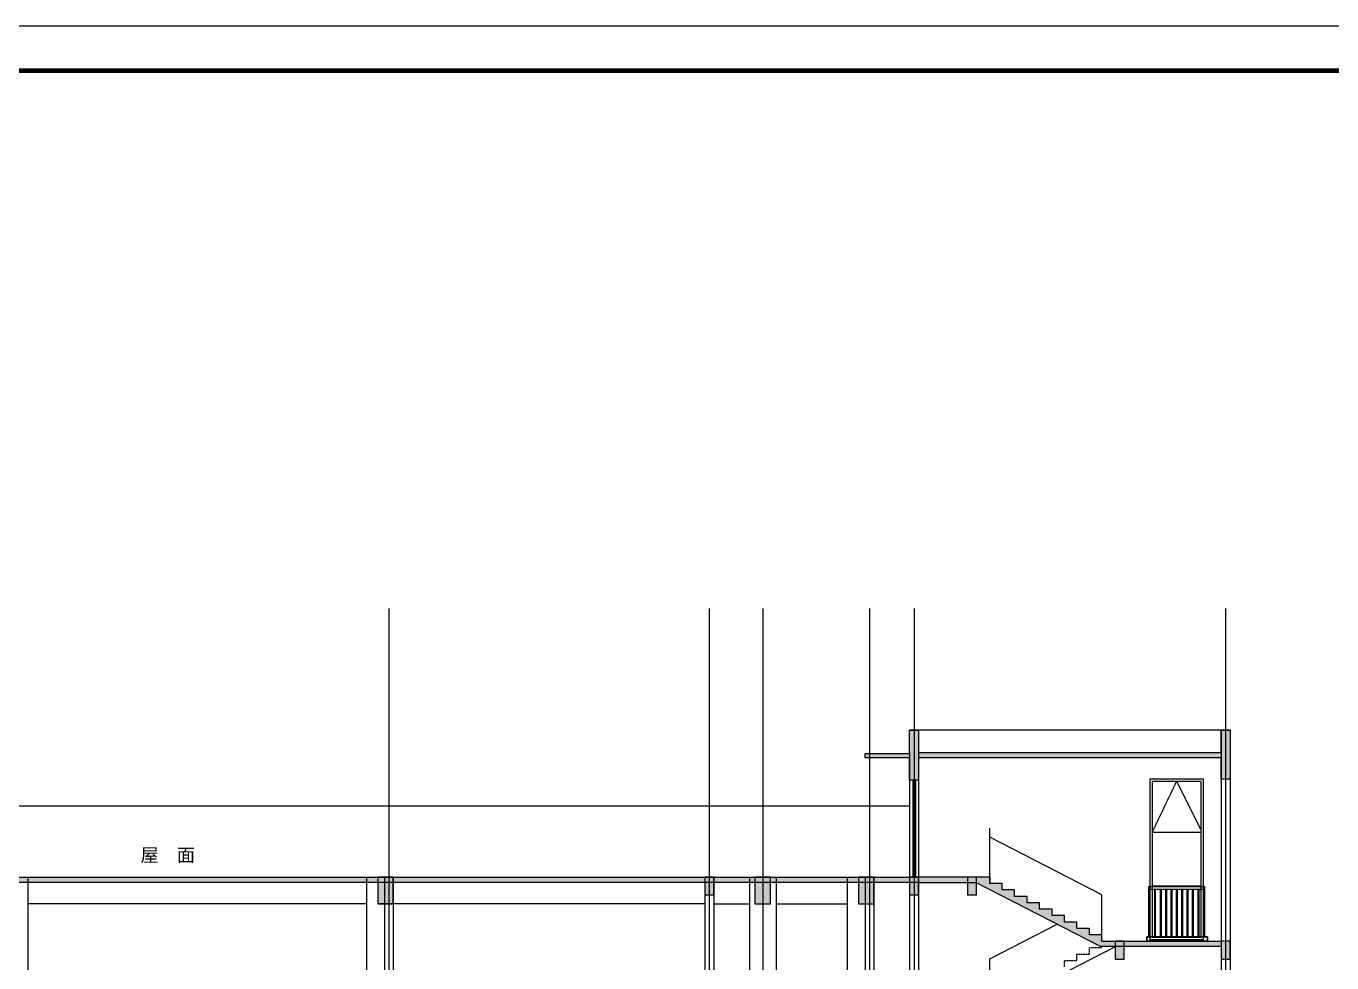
# Model space of a CAD drawing. Extents: x -737978 to 768813, y -372247 to 1140308.
# Drawn here: x -140676 to -111338, y -230255 to -209210 of the extents above; entities that cross this region are included whole.
import ezdxf

# ---------------------------------------------------------------- set-up
doc = ezdxf.new("R2010")
doc.units = 0
doc.header["$LTSCALE"] = 10
doc.header["$MEASUREMENT"] = 0
doc.linetypes.add('DASH', pattern=[0.35, 0.25, -0.1])
doc.layers.get('0').update_dxf_attribs({"linetype": 'CONTINUOUS'})
for name, color, linetype in [('A-WALL-GLAZ', 141, 'CONTINUOUS'), ('BORDER', 7, 'CONTINUOUS'), ('C-B', 7, 'CONTINUOUS'), ('DIM_LEAD', 3, 'CONTINUOUS'), ('J-COLU-梁柱', 30, 'CONTINUOUS'), ('J-ELEV-立面栏杆', 36, 'CONTINUOUS'), ('J-ELEV-立面门窗分格线', 155, 'CONTINUOUS'), ('PUB_HATCH', 8, 'CONTINUOUS'), ('PUB_TITLE', 4, 'CONTINUOUS'), ('S_E_STAIR', 4, 'CONTINUOUS')]:
    doc.layers.add(name, color=color, linetype=linetype)
doc.styles.add('_TCH_DYN', font='')
doc.styles.get('_TCH_DYN').set_extended_font_data('SimSun')

# ---------------------------------------------------------------- blocks, each defined once
blk = doc.blocks.new('A$C035B0F65')
at = {"layer": 'PUB_HATCH'}
blk.add_hatch(color=256, dxfattribs=at).paths.add_polyline_path([(200, 400), (200, 0), (0, 0), (0, 400)])
at = {"layer": 'J-COLU-梁柱'}
blk.add_lwpolyline([(200, 400), (200, 0), (0, 0), (0, 400)], close=True, dxfattribs=at)
blk = doc.blocks.new('A$C74714C7F')
at = {"layer": 'PUB_HATCH'}
blk.add_hatch(color=256, dxfattribs=at).paths.add_polyline_path([(350, 800), (350, 200), (0, 200), (0, 800)])
at = {"layer": 'J-COLU-梁柱'}
blk.add_lwpolyline([(350, 800), (350, 200), (0, 200), (0, 800)], close=True, dxfattribs=at)
blk = doc.blocks.new('A$C46E66E59')
at = {"color": 8}
blk.add_lwpolyline([(0, 100), (1360, 100), (1360, 0), (0, 0)], close=True, dxfattribs=at)
at = {"layer": 'J-COLU-梁柱', "color": 8}
for p, q in [((1360, 100), (0, 100)), ((0, 100), (0, 0)), ((0, 0), (1360, 0)), ((1360, 0), (1360, 100))]:
    blk.add_line(p, q, dxfattribs=at)
at = {"layer": 'J-ELEV-立面栏杆', "color": 8}
for p, q in [((80, 1172), (80, 100)), ((190, 1172), (190, 100)), ((210, 1172), (210, 100)), ((320, 1172), (320, 100)), ((340, 1172), (340, 100)), ((440, 1172), (440, 100)), ((460, 1172), (460, 100)), ((560, 1172), (560, 100)), ((580, 1172), (580, 100)), ((680, 1172), (680, 100)), ((700, 1172), (700, 100)), ((800, 1172), (800, 100)), ((820, 1172), (820, 100)), ((920, 1172), (920, 100)), ((940, 1172), (940, 100)), ((1040, 1172), (1040, 100)), ((1060, 1172), (1060, 100)), ((1170, 1172), (1170, 100)), ((1190, 1172), (1190, 100)), ((1300, 1172), (1300, 100))]:
    blk.add_line(p, q, dxfattribs=at)
for points in [[(60, 100), (60, 1220), (1320, 1220), (1320, 100)], [(1320, 1172), (60, 1172)]]:
    blk.add_lwpolyline(points, dxfattribs=at)

msp = doc.modelspace()

# ---------------------------------------------------------------- hatches: boundary and pattern name
at = {"layer": 'C-B'}
h = msp.add_hatch(color=256, dxfattribs=at)
h.dxf.hatch_style = 1
h.paths.add_polyline_path([(-120626.4, -225648.8), (-120626.4, -226148.8), (-120826.4, -226148.8), (-120826.4, -225648.8), (-121826.4, -225648.8), (-121826.4, -225548.8), (-120826.4, -225548.8), (-120826.4, -225028.8), (-120626.4, -225028.8), (-120626.4, -225528.8), (-113826.4, -225528.8), (-113826.4, -225028.8), (-113626.4, -225028.8), (-113626.4, -226128.8), (-113826.4, -226128.8), (-113826.4, -225648.8), (-114572.7, -225648.8)])
h = msp.add_hatch(color=256, dxfattribs=at)
h.dxf.hatch_style = 1
h.paths.add_polyline_path([(-120626.4, -228328.8), (-166301.4, -228328.8), (-166301.4, -228448.8), (-120626.4, -228448.8)])
at = {"layer": 'PUB_HATCH'}
for points in [[(-119026.4, -228328.8), (-120626.4, -228328.8), (-120626.4, -228448.8), (-119026.4, -228448.8)], [(-116506.4, -229768.8), (-116506.4, -229624.8), (-116786.4, -229624.8), (-116786.4, -229480.8), (-117066.4, -229480.8), (-117066.4, -229336.8), (-117346.4, -229336.8), (-117346.4, -229192.8), (-117626.4, -229192.8), (-117626.4, -229048.8), (-117906.4, -229048.8), (-117906.4, -228904.8), (-118186.4, -228904.8), (-118186.4, -228760.8), (-118466.4, -228760.8), (-118466.4, -228616.8), (-118746.4, -228616.8), (-118746.4, -228472.8), (-119026.4, -228472.8), (-119026.4, -228448.8), (-119335.4, -228448.8), (-116535.4, -229888.8), (-116506.4, -229888.8)], [(-113826.4, -229768.8), (-113826.4, -229888.8), (-116506.4, -229888.8), (-116506.4, -229768.8)]]:
    msp.add_hatch(color=256, dxfattribs=at).paths.add_polyline_path(points)

# ---------------------------------------------------------------- linework, layer by layer
at = {"layer": 'A-WALL-GLAZ', "color": 8}
for points in [[(-114226.4, -226128.8), (-115426.4, -226128.8)], [(-114276.4, -227328.8), (-115376.4, -227328.8)], [(-114276.4, -228528.8), (-115376.4, -228528.8)]]:
    msp.add_lwpolyline(points, dxfattribs=at)
for points in [[(-114226.4, -226128.8), (-115426.4, -226128.8), (-115426.4, -229728.8), (-114226.4, -229728.8)], [(-114226.4, -226128.8), (-115426.4, -226128.8), (-115426.4, -229728.8), (-114226.4, -229728.8)], [(-114276.4, -226178.8), (-115376.4, -226178.8), (-115376.4, -229678.8), (-114276.4, -229678.8)]]:
    msp.add_lwpolyline(points, close=True, dxfattribs=at)
at = {"layer": 'BORDER', "color": 1}
for points in [[(-132526.4, -222290.4), (-132526.4, -257686.7)], [(-125326.4, -222290.4), (-125326.4, -257686.7)], [(-124126.4, -222290.4), (-124126.4, -257686.7)], [(-121726.4, -222290.4), (-121726.4, -257686.7)], [(-120726.4, -222290.4), (-120726.4, -257686.7)], [(-113726.4, -222290.4), (-113726.4, -257686.7)]]:
    msp.add_lwpolyline(points, dxfattribs=at)
at = {"layer": 'C-B', "color": 8}
for points in [[(-113626.4, -225028.8), (-120826.4, -225028.8)], [(-166301.4, -226728.8), (-120826.4, -226728.8)]]:
    msp.add_lwpolyline(points, dxfattribs=at)
at = {"layer": 'C-B'}
for points in [[(-120826.4, -226148.8), (-120826.4, -228328.8)], [(-120756.4, -226148.8), (-120756.4, -228328.8)], [(-120696.4, -226148.8), (-120696.4, -228328.8)], [(-120626.4, -226148.8), (-120626.4, -228328.8)], [(-140626.6, -235528.8), (-140626.6, -228328.8)], [(-133026.4, -228328.8), (-133026.4, -235528.8)], [(-124426.4, -228328.8), (-124426.4, -256628.8)], [(-123826.4, -228328.8), (-123826.4, -256628.8)], [(-122226.4, -228328.8), (-122226.4, -235528.8)], [(-133026.4, -228928.8), (-140626.6, -228928.8)], [(-125426.4, -228928.8), (-132776.4, -228928.8)], [(-125226.4, -228928.8), (-124426.4, -228928.8)], [(-123826.4, -228928.8), (-122226.4, -228928.8)]]:
    msp.add_lwpolyline(points, dxfattribs=at)
at = {"layer": 'J-COLU-梁柱'}
for p, q in [((-119026.4, -228328.8), (-120626.4, -228328.8)), ((-120626.4, -228328.8), (-120626.4, -228448.8)), ((-120626.4, -228448.8), (-119335.4, -228448.8)), ((-116535.4, -229888.8), (-119335.4, -228448.8)), ((-119026.4, -228472.8), (-119026.4, -228328.8)), ((-119026.4, -228328.8), (-119026.4, -228448.8)), ((-118746.4, -228472.8), (-119026.4, -228472.8)), ((-118746.4, -228616.8), (-118746.4, -228472.8)), ((-118466.4, -228616.8), (-118746.4, -228616.8)), ((-118466.4, -228760.8), (-118466.4, -228616.8)), ((-118186.4, -228760.8), (-118466.4, -228760.8)), ((-118186.4, -228904.8), (-118186.4, -228760.8)), ((-117906.4, -228904.8), (-118186.4, -228904.8)), ((-117906.4, -229048.8), (-117906.4, -228904.8)), ((-117626.4, -229048.8), (-117906.4, -229048.8)), ((-117626.4, -229192.8), (-117626.4, -229048.8)), ((-117346.4, -229192.8), (-117626.4, -229192.8)), ((-117346.4, -229336.8), (-117346.4, -229192.8)), ((-117066.4, -229336.8), (-117346.4, -229336.8)), ((-117066.4, -229480.8), (-117066.4, -229336.8)), ((-116786.4, -229480.8), (-117066.4, -229480.8)), ((-116786.4, -229624.8), (-116786.4, -229480.8)), ((-116506.4, -229624.8), (-116786.4, -229624.8)), ((-116506.4, -229768.8), (-116506.4, -229624.8)), ((-116506.4, -229888.8), (-116535.4, -229888.8)), ((-116506.4, -229768.8), (-113826.4, -229768.8)), ((-113826.4, -229888.8), (-116506.4, -229888.8)), ((-113826.4, -229768.8), (-113826.4, -229888.8))]:
    msp.add_line(p, q, dxfattribs=at)
for points in [[(-120626.4, -225648.8), (-120626.4, -226148.8), (-120826.4, -226148.8), (-120826.4, -225648.8), (-121826.4, -225648.8), (-121826.4, -225548.8), (-120826.4, -225548.8), (-120826.4, -225028.8), (-120626.4, -225028.8), (-120626.4, -225528.8), (-113826.4, -225528.8), (-113826.4, -225028.8), (-113626.4, -225028.8), (-113626.4, -226128.8), (-113826.4, -226128.8), (-113826.4, -225648.8), (-114572.7, -225648.8)], [(-165951.4, -228328.8), (-120626.4, -228328.8), (-120626.4, -228448.8), (-165951.4, -228448.8)]]:
    msp.add_lwpolyline(points, close=True, dxfattribs=at)
for points in [[(-113826.4, -225028.8), (-113826.4, -249628.8)], [(-113626.4, -225028.8), (-113626.4, -249628.8)], [(-120826.4, -225528.8), (-120826.4, -226148.8)], [(-120626.4, -225528.8), (-120626.4, -226148.8)], [(-132626.4, -228328.8), (-132626.4, -256628.8)], [(-132426.4, -228328.8), (-132426.4, -256628.8)], [(-125426.4, -228328.8), (-125426.4, -249428.8)], [(-125226.4, -228328.8), (-125226.4, -249428.8)], [(-121826.4, -228328.8), (-121826.4, -256628.8)], [(-121626.4, -228328.8), (-121626.4, -256628.8)], [(-120826.4, -228328.8), (-120826.4, -256628.8)], [(-120626.4, -228328.8), (-120626.4, -256628.8)]]:
    msp.add_lwpolyline(points, dxfattribs=at)
at = {"layer": 'J-ELEV-立面门窗分格线', "color": 8, "linetype": 'DASH'}
msp.add_lwpolyline([(-115376.4, -227328.8), (-114826.4, -226178.8), (-114276.4, -227278.8)], dxfattribs=at)
at = {"layer": 'PUB_TITLE', "color": 6}
msp.add_lwpolyline([(-219725.1, -268609.7), (-93625.1, -268609.7), (-93625.1, -209209.7), (-219725.1, -209209.7)], close=True, dxfattribs=at)
at = {"layer": 'PUB_TITLE', "color": 6, "const_width": 100}
msp.add_lwpolyline([(-217225.1, -267609.7), (-94625.1, -267609.7), (-94625.1, -210209.7), (-217225.1, -210209.7)], close=True, dxfattribs=at)
at = {"layer": 'S_E_STAIR'}
for p, q in [((-116506.4, -228724.8), (-119026.4, -227428.8)), ((-116506.4, -229768.8), (-116506.4, -228724.8)), ((-119026.4, -230164.8), (-117512.6, -229386.3)), ((-118020.2, -230826.3), (-116197.3, -229888.8)), ((-119026.4, -231208.8), (-119026.4, -230164.8))]:
    msp.add_line(p, q, dxfattribs=at)
at = {"layer": 'S_E_STAIR', "linetype": 'DASH'}
for p, q in [((-116786.4, -230056.8), (-116786.4, -229912.8)), ((-116786.4, -229912.8), (-116506.4, -229912.8)), ((-116506.4, -229912.8), (-116506.4, -229888.8)), ((-117346.4, -230344.8), (-117346.4, -230200.8)), ((-117346.4, -230200.8), (-117066.4, -230200.8)), ((-117066.4, -230200.8), (-117066.4, -230056.8)), ((-117066.4, -230056.8), (-116786.4, -230056.8))]:
    msp.add_line(p, q, dxfattribs=at)
at = {"layer": 'S_E_STAIR'}
msp.add_lwpolyline([(-119026.4, -228328.8), (-119026.4, -227228.8)], dxfattribs=at)

# ---------------------------------------------------------------- block references
at = {"layer": 'J-COLU-梁柱', "xscale": -1}
for name, p in [('A$C74714C7F', (-132426.4, -229128.8)), ('A$C035B0F65', (-125226.4, -228728.8)), ('A$C74714C7F', (-123951.4, -229128.8)), ('A$C74714C7F', (-121626.4, -229128.8)), ('A$C035B0F65', (-120626.4, -228728.8)), ('A$C035B0F65', (-119326.4, -228728.8)), ('A$C46E66E59', (-114136.4, -229768.8)), ('A$C035B0F65', (-116006.4, -230168.8)), ('A$C035B0F65', (-113626.4, -230168.8))]:
    msp.add_blockref(name, p, dxfattribs=at)

# ---------------------------------------------------------------- texts
at = {"layer": 'DIM_LEAD', "color": 0, "linetype": 'Continuous', "style": '_TCH_DYN'}
msp.add_text('屋  面', height=300, dxfattribs=at).set_placement((-138106, -227981.3))

doc.saveas('drawing.dxf')
